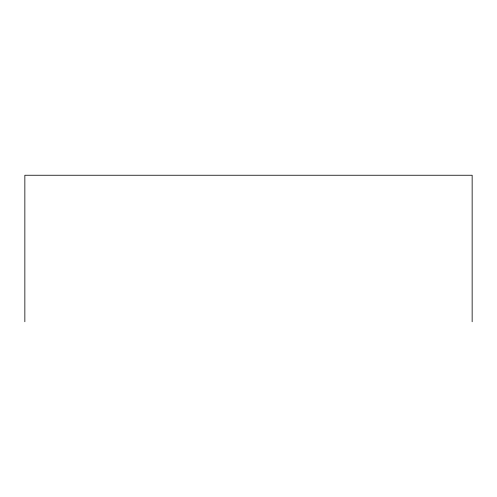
<?xml version="1.0" encoding="UTF-8"?>
<svg xmlns="http://www.w3.org/2000/svg" width="497" height="497" viewBox="0 0 497 497"><rect width="100%" height="100%" fill="white"/><g stroke="black" fill="none" stroke-linecap="round" stroke-linejoin="round"><path stroke-width="0.75" d="M472.15 321.752L472.15 175.248L24.85 175.248L24.85 321.752"/></g></svg>
